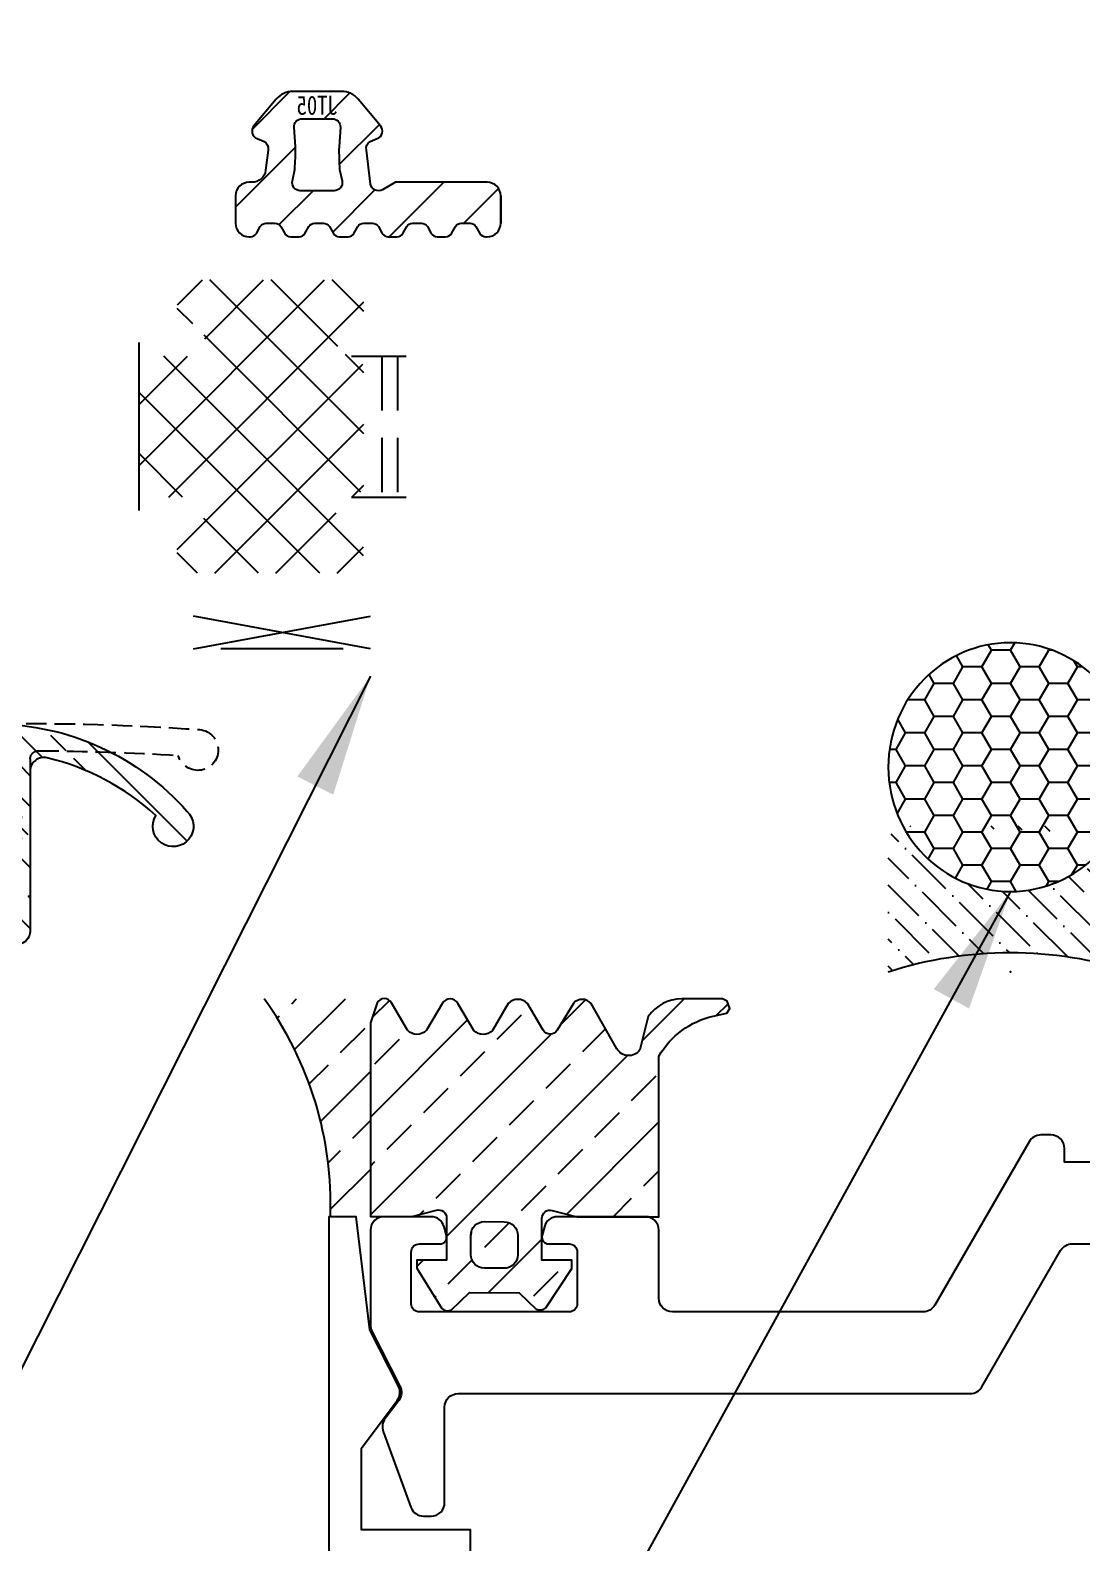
# Model space of a CAD drawing. Extents: x -160106 to 966792, y -663931 to 1550022.
# Drawn here: x -51452.1 to -51413.5, y -86063.9 to -86008.3 of the extents above; entities that cross this region are included whole.
import ezdxf
from ezdxf.enums import TextEntityAlignment as Align

# ---------------------------------------------------------------- set-up
doc = ezdxf.new("R2010")
doc.units = 0
for name, pattern in [('AUSGEZOGEN', [0]), ('DASHED', [0.75, 0.5, -0.25]), ('ZN-DASH', [0.35, 0.25, -0.1])]:
    doc.linetypes.add(name, pattern=pattern)
for name, color, linetype in [('!ZN1-填充-8', 8, 'Continuous'), ('!ZN1-标注-173', 173, 'Continuous'), ('!ZN3-玻璃幕墙-4', 4, 'Continuous'), ('!ZN4-辅助材料-1', 1, 'Continuous'), ('!ZN5-铝材断面-6', 6, 'Continuous'), ('!ZN6-虚线-8', 8, 'ZN-DASH'), ('pj', 4, 'Continuous'), ('TC', 130, 'Continuous'), ('ZD-BOX', 11, 'Continuous')]:
    doc.layers.add(name, color=color, linetype=linetype)
doc.styles.add('ZNDimTStyle', font='ROMANS.shx', dxfattribs={"width": 0.7, "bigfont": 'CHINESE.shx'})
doc.styles.add('黑体', font='simhei.ttf', dxfattribs={"height": 12})
doc.dimstyles.new('ZN机械-3', dxfattribs={"dimscale": 3, "dimtxt": 2.5, "dimasz": 1.5, "dimexe": 1, "dimexo": 2, "dimgap": 0.9, "dimtad": 1, "dimdec": 0, "dimzin": 0, "dimdsep": 46, "dimtxsty": 'ZNDimTStyle', "dimcen": 2.5, "dimdle": 1, "dimclrd": 173, "dimclre": 173, "dimclrt": 7, "dimazin": 2, "dimtfac": 1, "dimtdec": 4, "dimtix": 1, "dimtmove": 2, "dimatfit": 3, "dimfxl": 0, "dimfrac": 2, "dimtolj": 1, "dimtzin": 0, "dimarcsym": 0})

# ---------------------------------------------------------------- blocks, each defined once
blk = doc.blocks.new('20250413090259')
at = {"layer": 'TC', "ltscale": 100}
h = blk.add_hatch(dxfattribs=at)
h.set_pattern_fill('ANSI33', color=256, scale=0.8, style=0)
h.set_pattern_definition([(45, (-231726.0832398118, -195873.9886546575), (-1.79605122421383, 1.79605122421383), []), (45, (-231724.2871878117, -195873.9886546575), (-1.79605122421383, 1.79605122421383), [1.27, -0.635])])
edge = h.paths.add_edge_path()
edge.add_arc((-10.469321423152, 1.891113500663778), 12.96215166958349, 358.1057408784276, 395.7503111198029)
edge.add_line((0.05038249940844253, 9.464303402346559), (3.952940670307726, 9.464303402288351))
edge.add_line((3.952940670307726, 9.464303402288351), (3.952940670307726, 1.470308663701871))
edge.add_line((3.952940670307726, 1.470308663701871), (2.485746858059429, 1.462649109569611))
h = blk.add_hatch(dxfattribs=at)
h.set_pattern_fill('ANSI33', color=256, scale=0.8, style=0)
h.set_pattern_definition([(45, (3.952940670307726, -1.991267436736962), (-1.796051224213831, 1.796051224213831), []), (45, (5.748992670327425, -1.991267436736962), (-1.796051224213831, 1.796051224213831), [1.27, -0.635])])
edge = h.paths.add_edge_path()
edge.add_line((6.596213433367666, 9.304938634188147), (6.013395601359662, 8.30929139003274))
edge.add_arc((5.662211349990685, 8.650472023902694), 0.4896270042976512, 223.9497426698531, 315.82777910234745, ccw=False)
edge.add_line((5.309704952698667, 8.310657599271508), (4.724745136452839, 9.322150496096583))
edge.add_arc((4.465045881748665, 9.17196295640315), 0.2999999999551167, 30.04136705111909, 149.8399273077074)
edge.add_line((4.205658343387768, 9.322688219399424), (3.952940670307726, 8.581632570625516))
edge.add_line((3.952940670307726, 8.581632570625516), (3.952940670307726, 1.470308663701871))
edge.add_line((3.952940670307726, 1.470308663701871), (5.472940614214167, 1.470308663701871))
edge.add_line((5.472940614214167, 1.470308663701871), (6.378725696180481, 1.701572936406592))
edge.add_arc((6.452940668794326, 1.410897622234188), 0.3000000007154991, 5.558376869885251e-09, 104.32271975292281, ccw=False)
edge.add_line((6.752940669481177, 1.410897622263292), (6.752940669481177, -0.1296913564146962))
edge.add_line((6.752940669481177, -0.1296913564146962), (5.652940675383434, -0.1296913564146962))
edge.add_line((5.652940675383434, -0.1296913564146962), (5.652940675383434, -0.4296913757862058))
edge.add_line((5.652940675383434, -0.4296913757862058), (6.576276924810372, -1.905479828623356))
edge.add_arc((6.789131722587626, -1.69407302926993), 0.2999999995827594, 224.8044511290792, 299.5114957239192)
edge.add_line((6.936911175434943, -1.955150092748227), (7.593466464139055, -1.328131056652637))
edge.add_line((7.593466464139055, -1.328131056652637), (9.420687195437495, -1.336031232582172))
edge.add_line((9.420687195437495, -1.336031232582172), (10.04696902557043, -1.934138712938875))
edge.add_arc((10.18669294781284, -1.668663242046023), 0.3000000001543079, 242.2414610562995, 314.9999998152713)
edge.add_line((10.3988249815884, -1.880795277189463), (11.35294057568535, -0.4373508702556137))
edge.add_line((11.35294057568535, -0.4373508702556137), (11.35294057568535, -0.137350849021459))
edge.add_line((11.35294057568535, -0.137350849021459), (10.25294066924835, -0.137350849021459))
edge.add_line((10.25294066924835, -0.137350849021459), (10.25294066924835, 1.403237986232853))
edge.add_arc((10.55294066987699, 1.403237986261956), 0.3000000006286427, 75.67728024432711, 180.0000000055584, ccw=False)
edge.add_line((10.62715564249083, 1.693913300376153), (11.53294040402398, 1.462649109627819))
edge.add_line((11.53294040402398, 1.462649109627819), (14.55294066900387, 1.462649109627819))
edge.add_line((14.55294066900387, 1.462649109627819), (14.55294066900387, 7.363972976541845))
edge.add_arc((17.24221310613211, 5.798420465580421), 3.111774558941454, 102.90716893482818, 149.7942937856623, ccw=False)
edge.add_line((16.54712955706054, 8.831570604554145), (17.05294067272916, 8.94397289652261))
edge.add_line((17.05294067272916, 8.94397289652261), (17.15294009499485, 9.113972976541845))
edge.add_line((17.15294009499485, 9.113972976541845), (17.06294089421863, 9.383972957468359))
edge.add_line((17.06294089421863, 9.383972957468359), (16.89294082159176, 9.463972877449123))
edge.add_line((16.89294082159176, 9.463972877449123), (15.39344177261228, 9.463972877449123))
edge.add_arc((15.39344177319435, 7.963972878089407), 1.499999999359716, 90.00000002223369, 145.1246728502597)
edge.add_line((14.16284450568492, 8.821661844587652), (13.85582862608135, 7.592029610386817))
edge.add_arc((13.44562953698914, 7.877925933076767), 0.5000000000197089, 209.7946177664811, 325.12467279592516, ccw=False)
edge.add_line((13.01172346994281, 7.629479711613385), (12.05819511419395, 9.294796798116295))
edge.add_arc((11.73179101583082, 9.017328333487967), 0.4284021291864079, 40.36708223989339, 138.6994006558492)
edge.add_line((11.40995081915753, 9.300077819934813), (10.81872297666268, 8.314698338246671))
edge.add_arc((10.56147511693416, 8.469047095044516), 0.3000000000999097, 210.4655418117955, 329.03623675982504, ccw=False)
edge.add_line((10.30289484403329, 8.316941071039764), (9.72589148057159, 9.297846903762547))
edge.add_arc((9.369578006851953, 8.942570264218375), 0.5031707286398472, 44.91651629335316, 135.2953282739379)
edge.add_line((9.011953377048485, 9.296527050173609), (8.434061500243843, 8.302553325600456))
edge.add_arc((8.092831258138176, 8.618117968231672), 0.4647785728779446, 222.9842021311486, 317.23781083009044, ccw=False)
edge.add_line((7.752826342592016, 8.301233479491202), (7.166583128506318, 9.297847119829385))
edge.add_arc((6.879258186498191, 9.129265317460522), 0.3331297740969839, 30.4013737017683, 148.1739611832798)
at = {"layer": 'pj', "elevation": -0.0003337257249998082}
for points in [[(6.596213433367666, 9.304938634188147), (6.013395601359662, 8.30929139003274, -0.4238469063842382), (5.309704952698667, 8.310657599271508), (4.724745136452839, 9.322150496096583, 0.5761789343713812), (4.205658343387768, 9.322688219399424), (3.952940670307726, 8.581632570625516), (3.952940670307726, 1.470308663701871), (5.472940614214167, 1.470308663701871), (6.378725696180481, 1.701572936406592, -0.4894768886533675), (6.752940669481177, 1.410897622263292), (6.752940669481177, -0.1296913564146962), (5.652940675383434, -0.1296913564146962), (5.652940675383434, -0.4296913757862058), (6.576276924810372, -1.905479828623356, 0.3380293245207557), (6.936911175434943, -1.955150092748227), (7.593466464139055, -1.328131056652637), (9.420687195437495, -1.336031232582172), (10.04696902557043, -1.934138712938875, 0.3285828182268425), (10.3988249815884, -1.880795277189463), (11.35294057568535, -0.4373508702556137), (11.35294057568535, -0.137350849021459), (10.25294066924835, -0.137350849021459), (10.25294066924835, 1.403237986232853, -0.4894768886908688), (10.62715564249083, 1.693913300376153), (11.53294040402398, 1.462649109627819), (14.55294066900387, 1.462649109627819), (14.55294066900387, 7.363972976541845, -0.2074865329259425), (16.54712955706054, 8.831570604554145), (17.05294067272916, 8.94397289652261), (17.15294009499485, 9.113972976541845), (17.06294089421863, 9.383972957468359), (16.89294082159176, 9.463972877449123), (15.39344177261228, 9.463972877449123, 0.2452750804160543), (14.16284450568492, 8.821661844587652), (13.85582862608135, 7.592029610386817, -0.5504938622009855), (13.01172346994281, 7.629479711613385), (12.05819511419395, 9.294796798116295, 0.4574785752721331), (11.40995081915753, 9.300077819934813), (10.81872297666268, 8.314698338246671, -0.569064635763156), (10.30289484403329, 8.316941071039764), (9.72589148057159, 9.297846903762547, 0.416151359144984), (9.011953377048485, 9.296527050173609), (8.434061500243843, 8.302553325600456, -0.4361287970014325), (7.752826342592016, 8.301233479491202), (7.166583128506318, 9.297847119829385, 0.5644636125617982), (6.596213433484081, 9.304938634100836)], [(7.648992642236408, 0.8894821383582894), (7.638992653577588, 0.7794821203278843, -0.4142135623736278), (8.138992653577588, 1.279482120327884), (8.866888685734011, 1.271822566253832, -0.4142135623730951), (9.366888685734011, 0.7718225662538316), (9.366888685734011, 0.0659118995827157, -0.4142135623730951), (8.866888685734011, -0.4340881004172843), (8.138992653577588, -0.4264285463432316, -0.4142135623709641), (7.638992653577588, 0.07357145365676843), (7.638992653577588, 0.7794821203278843)]]:
    blk.add_lwpolyline(points, format="xyb", dxfattribs=at)
at = {"layer": 'pj'}
blk.add_arc((-10.42778403428383, 1.911678547417978, -0.0003337255708651), 12.91642814818604, 358.0077559871304, 35.78392801345912, dxfattribs=at)
blk = doc.blocks.new('20250822083029')
at = {"layer": '!ZN5-铝材断面-6', "elevation": -1.541347081809379e-10}
for points in [[(-40.00000589048432, -2.000017083046259), (-40.00081318202137, -1.724596950225532e-05), (-38.00081318207958, -7.921480573713779e-07), (-38.00000589048432, -2.000016228877939)], [(6.100007548302528, -4.000002978253178), (27.9000112987851, -4.00000799895497), (27.90000984813378, -7.000012237316696), (26.5000098245946, -7.000011553784134), (26.50000909234222, -8.500010762887541), (29.40000912065443, -8.500005839538062), (30.30000650511647, -7.600009326182771), (30.30000679568911, -7.000009326089639), (29.10000700056844, -7.000008745264495), (29.10000845261675, -4.00001180570689), (33.55000825652678, -4.00001395973959), (33.80000833621307, -3.800009500235319), (34.05000825117168, -4.000014201883459), (38.50000805508171, -4.00001635577064), (38.5000066030334, -7.000013295357348), (37.30000657519849, -7.0000127145031), (37.30000648829446, -7.600012714596232), (38.20000605274981, -8.500013150158338), (40.00000588998955, -8.500014021497918), (40.00000589039701, -2.000017083046259), (40.00081318193406, -1.724596950225532e-05), (38.00081318199227, -7.921480573713779e-07), (38.00000589039701, -2.000016228877939), (-38.00000622977677, -1.999175595876295)], [(-40.00009459639841, -1.999982916895533), (-40.00009845114255, -8.4999798462959), (-38.19999464163266, -8.499980732536642), (-37.29999419853266, -7.599981175793801), (-37.29999369940197, -6.999981175817084), (-38.49999372729508, -6.999980584805598), (-38.49999225010106, -3.999983645393513), (-34.04999244619103, -3.999985836446285), (-33.7999923358293, -3.799981378891971), (-33.54999245154613, -3.999986082635587), (-29.09999264757789, -3.999988273717463), (-29.09999412483012, -6.999985213275068), (-30.29999391989259, -6.999984622409102), (-30.29999421529646, -7.599984622385819), (-29.39999137031555, -8.499988353840308), (-26.49999768116686, -8.499989769654348), (-26.49999694885628, -6.999990560580045), (-27.89999697239546, -6.999989877047483), (-27.89999549380445, -3.999988820462022), (-6.09999245153449, -3.999997022008756)], [(-2.599992260322324, -3.999998730665538), (2.600007739572902, -4.000001269363565)], [(-5.59999269565742, -4.499997287406586), (-5.600011120826821, -43.39998293857207), (-3.498076165778912, -43.39998396471492), (-2.521124728707946, -41.44608347539906)], [(-3.100006043372559, -32.99998415916343), (-3.099992504503462, -4.499998486513505)], [(2.521104394938448, -41.44608593708836), (3.498053924078704, -43.39998738036957), (5.599988879184821, -43.39998840657063), (5.600007304179599, -4.50000271294266)], [(3.100007495449972, -4.500001513457391), (3.099993956580875, -32.99998718610732)], [(2.599993712516152, -33.49998694201349), (-2.600006287437282, -33.49998440325726)], [(-2.878895299436408, -40.81998426708742), (-2.274173349302146, -39.6105418431689)], [(-2.095287857155199, -39.49998464959208), (2.095269423632999, -39.49998669541674)], [(2.27415480792115, -39.61054406373296), (2.878875576963765, -40.81998707808089)], [(-2.610567316805827, -41.17775527443155), (-2.789452711280319, -41.08831246793852)], [(2.789432726873201, -41.08831519182422), (2.610547245087218, -41.17775782346143)]]:
    blk.add_lwpolyline(points, dxfattribs=at)
at = {"layer": '!ZN5-铝材断面-6'}
for centre, major_axis, ratio, start_param, end_param in [((-6.09999269565742, -4.499997022008756), (0.3535535632172936, 0.3535532179965741), 0.9999999999224892, 5.497787143757934, 7.06858347061579), ((-2.599992504503462, -4.499998730636435), (-0.3535532179856601, 0.3535535632063797), 0.999999999984228, -0.7853981634053344, 0.7853981634198863), ((2.600007495449972, -4.500001269363565), (0.3535535632063797, 0.3535532179856601), 0.9999999999842278, 5.497787143745148, 7.068583470584921), ((6.100007304179599, -4.500002978253178), (-0.3535532179856602, 0.3535535632063798), 0.9999999999842283, -0.7853981634053343, 0.7853981209282939), ((-2.600006043372559, -32.99998440328636), (0.3535535632063798, 0.3535532179856602), 0.9999999999842276, 2.356194490184459, 3.926990816995128), ((2.599993956580875, -32.99998694201349), (-0.3535532179856601, 0.3535535632063797), 0.999999999984228, 2.356194490184459, 3.926990816995128), ((-2.095287954827654, -39.69998464966193), (-0.1414212872274709, 0.1414214253157588), 0.9999999999056917, -0.7853981634446026, 0.3217505544900128), ((2.095269325960544, -39.69998669548659), (-0.1414212872533421, 0.14142142534163), 0.9999999997745845, 4.390638426023133, 5.49778714366943), ((-2.700009904961917, -40.90942707355134), (-0.1414212871847739, 0.1414214252730618), 0.9999999998430094, 0.3217505542810439, 1.892546881437293), ((2.699990095177782, -40.90942970992182), (0.1414214252333484, 0.1414212871450605), 0.9999999999165573, 4.390638425524994, 5.961434753115841), ((-2.700010123007814, -41.35664066893514), (0.1414214251724477, 0.1414212870841599), 0.9999999997467148, 5.497787143655495, 6.604935862400612), ((-2.70001012335706, -41.35664066881873), (-0.1414212873196143, 0.1414214254079023), 0.9999999999427607, 3.463343207971068, 3.926990816688443), ((2.699989876608015, -41.35664330516011), (-0.1414212870662192, 0.141421425154507), 0.999999999791834, -0.3217505553213773, 0.7853981636470504), ((2.699989876957261, -41.35664330518921), (0.1414214254079023, 0.1414212873196143), 0.9999999999427592, 2.356194490491142, 2.819842099208517)]:
    blk.add_ellipse(centre, major_axis=major_axis, ratio=ratio, start_param=start_param, end_param=end_param, dxfattribs=at)
blk = doc.blocks.new('20250822101237', base_point=(-89575.73517583591, -87351.62123844531))
at = {"layer": '!ZN5-铝材断面-6', "elevation": -1.541347081809379e-10}
blk.add_lwpolyline([(-89584.60120107293, -87350.62123844508), (-89584.23517518288, -87350.62123844508, -0.4142135623731325), (-89583.73517518288, -87351.12123844508), (-89583.73517518288, -87351.62123844508), (-89567.7351761553, -87351.62123844554), (-89567.7351761553, -87351.12123844508, -0.414213562373095), (-89567.2351761553, -87350.62123844508), (-89566.86915026531, -87350.62123844508, -0.2679491924308212), (-89566.43613756339, -87350.87123844508), (-89562.97104053108, -87356.87296255818, 0.2679491902744055), (-89562.53802783323, -87357.12296255818), (-89553.33492251336, -87357.12296261234, 0.4142135623731325), (-89552.83492251336, -87356.62296261234), (-89552.83492251336, -87354.1229626128, -0.414213562373195), (-89552.33492251336, -87353.6229626128), (-89549.11072885683, -87353.62296261263, -0.3394542589363879), (-89548.6277659436, -87353.99355309017), (-89548.54344105705, -87354.30825785146, -0.4931454264483587), (-89548.78492251354, -87354.6229626128), (-89549.53492251337, -87354.6229626128, 0.4142135622462813), (-89549.83492251336, -87354.92296261268), (-89549.83492251423, -87356.82296260615, 0.414213562480747), (-89549.53492251424, -87357.12296260629), (-89544.0349225136, -87357.12296260675, 0.4142135623975642), (-89543.73492251361, -87356.82296260676), (-89543.73492251361, -87354.92296261329, 0.4142135623677863), (-89544.0349225136, -87354.62296261327), (-89544.78492251343, -87354.62296261327, -0.493145426009085), (-89545.02640397033, -87354.3082578519), (-89544.94207908348, -87353.99355309005, -0.339454258748592), (-89544.45911617043, -87353.6229626128), (-89542.73492251454, -87353.6229626128, -0.4142135623731325), (-89542.23492251454, -87354.1229626128), (-89542.23492251454, -87357.59952665068, -0.1186472116157498), (-89542.28967868416, -87357.82703034632), (-89543.32083651116, -87359.8450927751, 0.2864399265169976), (-89543.2755926808, -87360.37259647073), (-89542.7755926808, -87361.03926313741, -0.2533634398845224), (-89542.70574637044, -87361.51027320907), (-89543.71893012106, -87364.2939726857, -0.3152987888787981), (-89544.18877643145, -87364.62296261406), (-89544.46281807429, -87364.62296261406, -0.4142135623731367), (-89544.96281807429, -87364.12296261406), (-89544.96281807429, -87360.62296256018, 0.4142135623650285), (-89545.46281807423, -87360.12296256018), (-89564.2700786359, -87360.12296255975, -0.26794919242307), (-89564.70309133777, -87359.87296255975), (-89567.59083810177, -87354.8712384451, 0.2679491924391188), (-89568.02385080369, -87354.6212384451), (-89583.44650053479, -87354.62123844554, 0.2679491924231587), (-89583.87951323671, -87354.87123844554), (-89586.76726000042, -87359.87296255975, -0.2679491924229778), (-89587.20027270234, -87360.12296255975), (-89606.00753326395, -87360.12296256018, 0.4142135623650785), (-89606.50753326395, -87360.62296256018), (-89606.50753326395, -87364.12296261406, -0.414213562373095), (-89607.00753326395, -87364.62296261406), (-89607.28157490674, -87364.62296261406, -0.3152987888790535), (-89607.75142121712, -87364.2939726857), (-89608.7646049678, -87361.51027320907, -0.2533634398845187), (-89608.69475865738, -87361.03926313741), (-89608.19475865738, -87360.37259647073, 0.2864399265170471), (-89608.14951482702, -87359.8450927751), (-89609.18067265402, -87357.82703034632, -0.1186472116154129), (-89609.2354288237, -87357.59952665071), (-89609.2354288237, -87354.1229626128, -0.414213562373095), (-89608.7354288237, -87353.6229626128), (-89607.01123516781, -87353.6229626128, -0.339454258748871), (-89606.5282722547, -87353.99355309005), (-89606.44394736791, -87354.3082578519, -0.4931454260092862), (-89606.68542882481, -87354.62296261327), (-89607.43542882464, -87354.62296261327, 0.4142135623677254), (-89607.73542882463, -87354.92296261329), (-89607.73542882463, -87356.82296260676, 0.4142135623975904), (-89607.43542882458, -87357.12296260675), (-89601.93542882412, -87357.12296260629, 0.4142135624807313), (-89601.63542882413, -87356.82296260615), (-89601.635428825, -87354.92296261268, 0.4142135622463062), (-89601.93542882499, -87354.6229626128), (-89602.68542882481, -87354.6229626128, -0.4931454264482181), (-89602.92691028131, -87354.30825785146), (-89602.84258539476, -87353.99355309017, -0.3394542589360266), (-89602.35962248153, -87353.62296261263), (-89599.135428825, -87353.6229626128, -0.4142135623731616), (-89598.635428825, -87354.1229626128), (-89598.635428825, -87356.62296261234, 0.4142135623730951), (-89598.135428825, -87357.12296261234), (-89588.93232350495, -87357.12296255818, 0.2679491902746978), (-89588.4993108071, -87356.87296255818), (-89585.0342137748, -87350.87123844508, -0.2679491924311956)], format="xyb", close=True, dxfattribs=at)
blk = doc.blocks.new('20250822101408', base_point=(-89575.73574556263, -87283.22125042943))
at = {"layer": '!ZN5-铝材断面-6', "elevation": -1.541347081809379e-10}
blk.add_lwpolyline([(-89609.50753326395, -87366.12296261286), (-89609.50753415895, -87374.42296261291), (-89541.90753326433, -87374.42296261291), (-89541.90753415933, -87366.12296261286), (-89545.90753415933, -87366.12296261286), (-89545.90753415933, -87365.12296261286), (-89541.90753415933, -87365.12296261286), (-89541.90753415933, -87362.12296261286), (-89543.2203087659, -87360.37259647073, -0.2864399264764607), (-89543.26555259626, -87359.84509277513), (-89542.20753415937, -87357.77446187727), (-89541.70753460641, -87353.62296261286), (-89540.70753460641, -87353.62296261286), (-89540.70753371164, -87375.62296261286), (-89610.70753371164, -87375.62296261286), (-89610.70753281687, -87353.62296261286), (-89609.70753281687, -87353.62296261286), (-89609.2075332639, -87357.77446187727), (-89608.14951482702, -87359.84509277513, -0.2864399264813109), (-89608.19475865738, -87360.37259647073), (-89609.50753326395, -87362.12296261286), (-89609.50753326395, -87365.12296261286), (-89605.50753326395, -87365.12296261286), (-89605.50753326395, -87366.12296261286)], format="xyb", close=True, dxfattribs=at)
blk = doc.blocks.new('16胶缝')
at = {"layer": '!ZN1-填充-8', "ltscale": 0.1}
h = blk.add_hatch(dxfattribs=at)
h.set_pattern_fill('HONEY', color=256, scale=10, style=0)
h.set_pattern_definition([(4.818975183877585e-15, (-19679.56000236233, -11324.37131966545), (1.875, 1.08253175), [1.25, -2.5]), (120, (-19679.56000236233, -11324.37131966545), (-1.874999995903225, 1.082531757095823), [1.249999999999998, -2.499999999999997]), (60.00000000000003, (-19679.56000236233, -11324.37131966545), (4.096775418904741e-09, 2.165063507095822), [-2.499999999999998, 1.249999999999999])])
edge = h.paths.add_edge_path()
edge.add_ellipse((8.000000000182808, 13.40127735032729), major_axis=(-1.852811262691897e-12, -8.148750109612592), ratio=0.9817456533069091, start_angle=0, end_angle=360)
h = blk.add_hatch(dxfattribs=at)
h.set_pattern_fill('ANSI36', color=256, scale=10, style=0)
h.set_pattern_definition([(45.00000000000003, (-19679.575386873, -11324.37131966545), (0.6629126073623883, 2.430679560328756), [3.125, -0.625, 0, -0.625])])
edge = h.paths.add_edge_path()
edge.add_ellipse((8.015384510843433, 13.40127735032729), major_axis=(0.8733517820453444, 8.103544729698486), ratio=0.9813319895029027, start_angle=124.6262873536864, end_angle=247.3977371599691, ccw=False)
edge.add_arc((0.0005942590132690384, 10.19757702908555), 1.197577176534192, 269.97156881858757, 324.48671338471985, ccw=False)
edge.add_line((1.455191522836685e-11, 8.999999999992724), (1.091393642127514e-11, -1.818989403545856e-12))
edge.add_arc((8.000000000015461, -24.92179927315374), 26.17434008740905, 432.2031562990745, 467.7968437009381, ccw=False)
edge.add_line((16.00000000001455, 0), (16.00000000001091, 9.000000000003638))
edge.add_arc((16.00645417175474, 10.22705133927502), 1.227068313314542, 216.5905572920867, 269.6986325029304, ccw=False)
at = {"layer": '!ZN4-辅助材料-1', "color": 1, "ltscale": 0.1}
blk.add_arc((8.000000000014552, -24.92179927313555), 26.17434008739207, 72.20315629866607, 107.7968437013339, dxfattribs=at)
blk.add_ellipse((8.000000000182808, 13.40127735032729), major_axis=(-1.852811262691897e-12, -8.148750109612592), ratio=0.9817456533069091, dxfattribs=at)
blk.add_point((8.000000000014552, 7.275957614183426e-12), dxfattribs=at)
blk = doc.blocks.new('胶缝断面')
at = {"color": 7, "ltscale": 0.1, "extrusion": (0, 0, -1), "zscale": -1, "rotation": 180}
blk.add_blockref('16胶缝', (8, 5.456968210637569e-12), dxfattribs=at)
blk = doc.blocks.new('胶缝')
at = {"layer": '!ZN4-辅助材料-1', "rotation": 180}
blk.add_blockref('胶缝断面', (0, 0), dxfattribs=at)
blk = doc.blocks.new('20200106090101')
at = {"layer": '!ZN1-填充-8', "ltscale": 10}
h = blk.add_hatch(dxfattribs=at)
h.set_pattern_fill('ANSI31', color=256)
h.set_pattern_definition([(45, (31881.94450558136, 42208.45220398229), (-1.122532015133644, 1.122532015133644), [])])
edge = h.paths.add_edge_path(flags=16)
edge.add_arc((1.071860776744014, -9.26144386075379), 8.96145483189744, 85.81116702005079, 91.10118352271729, ccw=False)
edge.add_line((1.726439651443798, -0.3239274719053356), (2.148533812818641, -0.4134389655446284))
edge.add_arc((2.210769352171755, -0.1199653932177951), 0.30000000002141, 258.0269372553827, 359.999999996124)
edge.add_line((2.510769352193165, -0.1199653932380897), (2.510769352149509, 1.119965401438094))
edge.add_arc((2.210769352128262, 1.11996540145295), 0.3000000000212473, 359.9999999971627, 461.9730627332917)
edge.add_line((2.148533812833193, 1.413438973791926), (1.726439651443798, 1.323927479988924))
edge.add_arc((1.071860777934087, 10.26144386997079), 8.961454832940895, 268.8988164697541, 274.1888329718313, ccw=False)
edge.add_line((0.8996386868238915, 1.30164408012206), (0.1788253109698417, 1.352087366354681))
edge.add_arc((0.1624155471368304, 1.052536503139452), 0.300000000003407, 86.86440101694514, 180.0000000000899)
edge.add_line((-0.1375844528665766, 1.052536503138981), (-0.1375844526774017, -0.05253649493897683))
edge.add_arc((0.162415547229696, -0.05253649502717581), 0.2999999999070977, 179.9999999831552, 273.1355989662999)
edge.add_line((0.1788253109698417, -0.3520873581510386), (0.8996386868311674, -0.3016440719256934))
edge = h.paths.add_edge_path()
edge.add_arc((2.700000199598435, -5.741847219411284), 0.5, 180, 270, ccw=False)
edge.add_line((2.200000199598435, -5.741847219411284), (2.200000199598435, -2.376548555170302))
edge.add_line((2.200000199598435, -2.376548555170302), (2.471502184511337, -1.899485317480867))
edge.add_arc((2.210769352138619, -1.751099367683937), 0.2999999999570616, 330.3553151972602, 438.0269372575502)
edge.add_line((2.273004891467281, -1.457625795417698), (1.022043359960662, -1.306523664810811))
edge.add_arc((0.9598078206387067, -1.599997237054518), 0.2999999999336282, 78.02693725791046, 150.0000000134376)
edge.add_line((0.7000001995256753, -1.449997237148636), (0.5947828567877878, -1.707784607031499))
edge.add_arc((0.3170278126511488, -1.594417347519994), 0.3000000001208252, 229.9999999771598, 337.79690097769605, ccw=False)
edge.add_line((0.12419152957591, -1.824230680471373), (-0.8518145403068047, -1.005264346909826))
edge.add_arc((-0.3375844526766747, -0.3924287922662658), 0.8000000000371068, 180.0000000003353, 230.0000000133651, ccw=False)
edge.add_line((-1.137584452713782, -0.3924287922709482), (-1.137584452721057, 1.392428800470952))
edge.add_arc((-0.337584452643628, 1.392428800416148), 0.8000000000774294, 129.9999999913828, 179.9999999960749, ccw=False)
edge.add_line((-0.8518145403504604, 2.005264355047984), (0.1241915296122897, 2.82423068863136))
edge.add_arc((0.3170278124791282, 2.594417355823829), 0.2999999998766735, 22.203099008660786, 130.0000000100098, ccw=False)
edge.add_line((0.5947828564167139, 2.707784615176934), (0.7000001995183993, 2.449997245341365))
edge.add_arc((0.959807820668719, 2.599997245237362), 0.2999999999609785, 209.9999999813668, 281.9730627322814)
edge.add_line((1.02204335994611, 2.306523672956246), (1.759958783026377, 2.395655584608903))
edge.add_arc((1.700000199598435, 2.892047534859222), 0.5000000000000001, 276.8873220692272, 360.0000000001427)
edge.add_line((2.200000199598435, 2.892047534860467), (2.200000199598435, 2.999946869989799))
edge.add_arc((2.700000199598435, 2.999946869989799), 0.5, 90, 180, ccw=False)
edge.add_line((2.700000199598435, 3.499946869989799), (3.700000199620263, 3.499946869989799))
edge.add_arc((3.700000199620263, 2.999946869989799), 0.5, 0, 90, ccw=False)
edge.add_line((4.200000199620263, 2.999946869989799), (4.200000199620263, 2.952140115990915))
edge.add_arc((3.950000199631835, 2.95214011599933), 0.2499999999884279, 299.9999999984688, 359.9999999980713, ccw=False)
edge.add_line((4.075000199620263, 2.735633765059902), (3.825000199620263, 2.591296197762858))
edge.add_arc((3.950000199631363, 2.37478984681034), 0.2500000000111002, 120.0000000014687, 180.0000000017414)
edge.add_line((3.700000199620263, 2.374789846802742), (3.700000199620263, 2.052140115989459))
edge.add_arc((3.950000199608691, 2.052140115997875), 0.2499999999884279, 180.0000000019287, 240.0000000015312)
edge.add_line((3.825000199620263, 1.835633765058446), (4.075000199620263, 1.691296197761403))
edge.add_arc((3.950000199609163, 1.474789846808885), 0.2500000000111, -1.7415118236385752e-09, 59.99999999853128, ccw=False)
edge.add_line((4.200000199620263, 1.474789846801286), (4.200000199620263, 1.279049825294351))
edge.add_line((4.200000199620263, 1.279049825294351), (4.200000199620263, 1.167724959886982))
edge.add_arc((3.950000199634563, 1.167724959893822), 0.2499999999856999, 299.9999999981078, 359.9999999984323, ccw=False)
edge.add_line((4.075000199620263, 0.9512186089559691), (3.825000199620263, 0.8068810416589258))
edge.add_arc((3.950000199631363, 0.5903746907064076), 0.2500000000111, 120.0000000014687, 180.0000000017415)
edge.add_line((3.700000199620263, 0.590374690698809), (3.700000199620263, 0.2677249598855269))
edge.add_arc((3.950000199631363, 0.2677249598779284), 0.2500000000111, 179.9999999982585, 239.9999999985313)
edge.add_line((3.825000199620263, 0.05121860892541008), (4.075000199620263, -0.09311895834252937))
edge.add_arc((3.950000199609163, -0.3096253092950477), 0.2500000000111001, -1.7415118236385752e-09, 59.99999999853128, ccw=False)
edge.add_line((4.200000199620263, -0.3096253093026462), (4.200000199620263, -0.6322750401159283))
edge.add_arc((3.950000199631835, -0.6322750401075127), 0.2499999999884279, 299.99999999846875, 359.99999999807125, ccw=False)
edge.add_line((4.075000199620263, -0.8487813910469413), (3.825000199620263, -0.9931189583439846))
edge.add_arc((3.950000199631363, -1.209625309296503), 0.2500000000111, 120.0000000014687, 180.0000000017415)
edge.add_line((3.700000199620263, -1.209625309304101), (3.700000199620263, -1.370950174710742))
edge.add_line((3.700000199620263, -1.370950174710742), (3.700000199620263, -1.532275040117383))
edge.add_arc((3.950000199631363, -1.532275040124982), 0.2500000000111, 179.9999999982585, 239.9999999985313)
edge.add_line((3.825000199620263, -1.7487813910775), (4.075000199620263, -1.893118958374544))
edge.add_arc((3.950000199631835, -2.109625309313972), 0.2499999999884279, 1.928697201947216e-09, 60.00000000153119, ccw=False)
edge.add_line((4.200000199620263, -2.109625309305557), (4.200000199620263, -2.432275040118839))
edge.add_arc((3.950000199609163, -2.432275040126437), 0.2500000000111, -59.99999999853128, 1.7413981368008535e-09, ccw=False)
edge.add_line((4.075000199620263, -2.648781391078955), (3.825000199620263, -2.793118958346895))
edge.add_arc((3.950000199631363, -3.009625309299413), 0.2500000000111002, 120.0000000014687, 180.0000000017414)
edge.add_line((3.700000199620263, -3.009625309307012), (3.700000199620263, -3.332275040120294))
edge.add_arc((3.950000199631363, -3.332275040127892), 0.2500000000111, 179.9999999982586, 239.9999999985313)
edge.add_line((3.825000199620263, -3.548781391080411), (4.075000199620263, -3.693118958377454))
edge.add_arc((3.950000199634563, -3.909625309315307), 0.2499999999856997, 1.5676846487622242e-09, 60.000000001892204, ccw=False)
edge.add_line((4.200000199620263, -3.909625309308467), (4.200000199620263, -4.020950174715836))
edge.add_line((4.200000199620263, -4.020950174715836), (4.200000199620263, -4.216690196222771))
edge.add_arc((3.950000199609163, -4.21669019623037), 0.2500000000111, -59.99999999853128, 1.7413981368008535e-09, ccw=False)
edge.add_line((4.075000199620263, -4.433196547182888), (3.825000199620263, -4.577534114479931))
edge.add_arc((3.950000199608691, -4.79404046541936), 0.2499999999884279, 119.9999999984688, 179.9999999980713)
edge.add_line((3.700000199620263, -4.794040465410944), (3.700000199620263, -5.116690196224226))
edge.add_arc((3.950000199631363, -5.116690196231825), 0.2500000000111, 179.9999999982586, 239.9999999985313)
edge.add_line((3.825000199620263, -5.333196547184343), (4.075000199620263, -5.477534114481386))
edge.add_arc((3.950000199631835, -5.694040465420815), 0.2499999999884279, 1.928697201947216e-09, 60.00000000153119, ccw=False)
edge.add_line((4.200000199620263, -5.694040465412399), (4.200000199620263, -5.741847219411284))
edge.add_arc((3.700000199620263, -5.741847219411284), 0.5, -90, 0, ccw=False)
edge.add_line((3.700000199620263, -6.241847219411284), (2.700000199598435, -6.241847219411284))
edge.add_line((2.700000199598435, -6.241847219411284), (3.700000199620263, -6.241847219411284))
at = {"layer": '!ZN4-辅助材料-1', "linetype": 'AUSGEZOGEN'}
blk.add_lwpolyline([(2.700000199598435, -6.241847219411284, -0.414213562373095), (2.200000199598435, -5.741847219411284), (2.200000199598435, -2.376548555170302), (2.471502184511337, -1.899485317480867, 0.507721962833816), (2.273004891467281, -1.457625795417698), (1.022043359960662, -1.306523664810811, 0.3247897566974784), (0.7000001995256753, -1.449997237148636), (0.5947828567877878, -1.707784607031499, -0.5084096980674301), (0.12419152957591, -1.824230680471373), (-0.8518145403068047, -1.005264346909826, -0.2216946627025872), (-1.137584452713782, -0.3924287922709482), (-1.137584452721057, 1.392428800470952, -0.2216946626644194), (-0.8518145403504604, 2.005264355047984), (0.1241915296122897, 2.82423068863136, -0.5084096980718922), (0.5947828564167139, 2.707784615176934), (0.7000001995183993, 2.449997245341365, 0.32478975667523), (1.02204335994611, 2.306523672956246), (1.759958783026377, 2.395655584608903, 0.3794284349481074), (2.200000199598435, 2.892047534860467), (2.200000199598435, 2.999946869989799, -0.414213562373095), (2.700000199598435, 3.499946869989799), (3.700000199620263, 3.499946869989799, -0.4142135623730951), (4.200000199620263, 2.999946869989799), (4.200000199620263, 2.952140115990915, -0.2679491924292637), (4.075000199620263, 2.735633765059902), (3.825000199620263, 2.591296197762858, 0.2679491924323981), (3.700000199620263, 2.374789846802742), (3.700000199620263, 2.052140115989459, 0.2679491924292636), (3.825000199620263, 1.835633765058446), (4.075000199620263, 1.691296197761403, -0.267949192432398), (4.200000199620263, 1.474789846801286), (4.200000199620263, 1.279049825294351), (4.200000199620263, 1.167724959886982, -0.2679491924326403), (4.075000199620263, 0.9512186089559691), (3.825000199620263, 0.8068810416589258, 0.2679491924323981), (3.700000199620263, 0.590374690698809), (3.700000199620263, 0.2677249598855269, 0.267949192432398), (3.825000199620263, 0.05121860892541008), (4.075000199620263, -0.09311895834252937, -0.267949192432398), (4.200000199620263, -0.3096253093026462), (4.200000199620263, -0.6322750401159283, -0.2679491924292637), (4.075000199620263, -0.8487813910469413), (3.825000199620263, -0.9931189583439846, 0.2679491924323981), (3.700000199620263, -1.209625309304101), (3.700000199620263, -1.370950174710742), (3.700000199620263, -1.532275040117383, 0.2679491924323981), (3.825000199620263, -1.7487813910775), (4.075000199620263, -1.893118958374544, -0.2679491924292637), (4.200000199620263, -2.109625309305557), (4.200000199620263, -2.432275040118839, -0.267949192432398), (4.075000199620263, -2.648781391078955), (3.825000199620263, -2.793118958346895, 0.267949192432398), (3.700000199620263, -3.009625309307012), (3.700000199620263, -3.332275040120294, 0.2679491924323981), (3.825000199620263, -3.548781391080411), (4.075000199620263, -3.693118958377454, -0.2679491924326403), (4.200000199620263, -3.909625309308467), (4.200000199620263, -4.020950174715836), (4.200000199620263, -4.216690196222771, -0.267949192432398), (4.075000199620263, -4.433196547182888), (3.825000199620263, -4.577534114479931, 0.2679491924292636), (3.700000199620263, -4.794040465410944), (3.700000199620263, -5.116690196224226, 0.2679491924323981), (3.825000199620263, -5.333196547184343), (4.075000199620263, -5.477534114481386, -0.2679491924292637), (4.200000199620263, -5.694040465412399), (4.200000199620263, -5.741847219411284, -0.4142135623730951), (3.700000199620263, -6.241847219411284), (2.700000199598435, -6.241847219411284), (3.700000199620263, -6.241847219411284)], format="xyb", dxfattribs=at)
at = {"layer": '!ZN4-辅助材料-1'}
blk.add_lwpolyline([(0.8996386868311674, -0.3016440719256934, -0.02308615146474435), (1.726439651443798, -0.3239274719053356), (2.148533812818641, -0.4134389655446284, 0.4768312647215704), (2.510769352193165, -0.1199653932380897), (2.510769352149509, 1.119965401438094, 0.476831264696869), (2.148533812833193, 1.413438973791926), (1.726439651443798, 1.323927479988924, -0.0230861514621717), (0.8996386868238915, 1.30164408012206), (0.1788253109698417, 1.352087366354681, 0.430334958571325), (-0.1375844528665766, 1.052536503138981), (-0.1375844526774017, -0.05253649493897683, 0.4303349585713246), (0.1788253109698417, -0.3520873581510386)], format="xyb", close=True, dxfattribs=at)
at = {"layer": 'Defpoints', "style": '黑体', "width": 0.8}
blk.add_text('JT05', height=0.7000000000000001, rotation=90, dxfattribs=at).set_placement((-0.2815167756707526, 0.4981001498814857), align=Align.CENTER)
blk = doc.blocks.new('JT05')
at = {"layer": '!ZN1-填充-8', "ltscale": 10}
blk.add_blockref('20200106090101', (2.300025684803523, -0.4999508698792103), dxfattribs=at)
blk = doc.blocks.new('20250828102253', base_point=(-76226.03780438572, -85989.53012502046))
at = {"layer": '!ZN1-填充-8'}
h = blk.add_hatch(dxfattribs=at)
h.set_pattern_fill('ANSI37', color=8, angle=-2.544443745170813e-14)
h.set_pattern_definition([(44.99999999999999, (0, 0), (-1.122532015133644, 1.122532015133645), []), (135, (0, 0), (-1.122532015133645, -1.122532015133644), [])])
h.paths.add_polyline_path([(-76225.89827576163, -86019.11606655986, 0.4693412598177774), (-76225.4568221753, -86018.48611371893, 0.4772616551268979), (-76226.23918485262, -86017.51905492318), (-76231.4991848525, -86017.51905492318, 0.4770910882801029), (-76232.28164024849, -86018.4856789113, 0.4719103256772472), (-76231.83554848895, -86019.11564380382, -0.9297347899613067), (-76231.83554848893, -86020.31246604252, 0.3930506007189793), (-76232.29918485257, -86020.81114197531), (-76232.29918485257, -86024.996967871, 0.3930506007153051), (-76231.83554848892, -86025.49564380382, -0.9297347899464646), (-76231.83554848892, -86026.69246604253, 0.4719103256673677), (-76232.28164024849, -86027.32243093505, 0.4770910882785129), (-76231.49918485252, -86028.28905492317), (-76226.23918485257, -86028.28905492317, 0.477261655134595), (-76225.4568221753, -86027.32199612746, 0.4693412598152655), (-76225.89827576166, -86026.69204328647, -0.959861452660583), (-76225.84918485259, -86025.4940549232), (-76224.53918485258, -86025.49405492315, -0.4142135623805392), (-76224.03918485256, -86025.99405492315), (-76224.03918485259, -86019.81405492318, -0.4142135623737846), (-76224.53918485258, -86020.31405492316), (-76225.84918485256, -86020.31405492316, -0.9598614526833716)])
at = {"layer": '!ZN1-填充-8', "linetype": 'DASHED', "ltscale": 4}
for p, q in [((-76233.53918485258, -86020.31333110933), (-76233.53918485258, -86025.49477873702)), ((-76232.95168485257, -86020.31333110933), (-76232.95168485257, -86025.49477873702))]:
    blk.add_line(p, q, dxfattribs=at)
at = {"layer": '!ZN1-填充-8', "color": 8, "ltscale": 50}
for p, q in [((-76226.03918612603, -86031.0763041093), (-76232.53918485259, -86029.87630410932)), ((-76232.53918485259, -86031.0763041093), (-76226.03918612603, -86029.87630410932))]:
    blk.add_line(p, q, dxfattribs=at)
at = {"layer": '!ZN1-填充-8', "linetype": 'DASHED', "ltscale": 4, "elevation": -3.082694163618724e-10}
for points in [[(-76231.84592179404, -86020.31333110933), (-76234.03918485258, -86020.31333110933)], [(-76231.84592179404, -86025.49477873702), (-76234.03918485258, -86025.49477873702)]]:
    blk.add_lwpolyline(points, dxfattribs=at)
at = {"layer": '!ZN4-辅助材料-1', "ltscale": 15}
for p, q in [((-76224.03918485256, -86025.99405492315), (-76224.03918485259, -86019.81405492318)), ((-76231.53918485259, -86031.0763041093), (-76227.03918612603, -86031.0763041093))]:
    blk.add_line(p, q, dxfattribs=at)
blk = doc.blocks.new('JT04')
at = {"layer": '!ZN1-填充-8'}
h = blk.add_hatch(dxfattribs=at)
h.set_pattern_fill('ANSI33', color=256, scale=0.5, style=0)
h.set_pattern_definition([(45, (35969.10496391514, 42810.81342373282), (-1.122532015133644, 1.122532015133644), []), (45, (35970.22749641514, 42810.81342373282), (-1.122532015133644, 1.122532015133644), [0.79375, -0.396875])])
edge = h.paths.add_edge_path(flags=16)
edge.add_line((-2.997826040569635, -0.599999999969441), (-1.599999999998545, -0.599999999969441))
edge.add_arc((-1.599999999998545, -0.099999999969441), 0.5, 270, 360)
edge.add_line((-1.099999999998545, -0.09999999996944098), (-1.099999999998545, 0.09999999996944098))
edge.add_arc((-1.599999999998545, 0.099999999969441), 0.5, 0, 90)
edge.add_line((-1.599999999998545, 0.599999999969441), (-2.997826040569635, 0.599999999969441))
edge.add_arc((-2.997826040569635, 0.09999999996944098), 0.5, 90, 180)
edge.add_line((-3.497826040569635, 0.09999999996944098), (-3.497826040569635, -0.09999999996944098))
edge.add_arc((-2.997826040569635, -0.09999999996944098), 0.5, 180, 270)
edge = h.paths.add_edge_path()
edge.add_line((-4.497826040569635, 1.899999999972351), (-4.497826040569635, -3.499997241218807))
edge.add_arc((-3.997826040569635, -3.499997241218807), 0.5, 180, 270)
edge.add_line((-3.997826040569635, -3.999997241218807), (-3.499999999985448, -3.999997241218807))
edge.add_arc((-3.499999999985448, -3.499997241218807), 0.5, 270, 359.9999999966649)
edge.add_line((-2.999999999985448, -3.499997241247911), (-2.999999999949068, -2.903793814824894))
edge.add_line((-2.999999999949068, -2.903793814824894), (-3.431842483201763, -2.148069469156326))
edge.add_arc((-2.997720912142761, -1.899999999972321), 0.49999999999997, 89.99999999997482, 209.7448812976816, ccw=False)
edge.add_line((-2.99772091214254, -1.399999999972351), (-1.900000000023283, -1.399999999972351))
edge.add_line((-1.900000000023283, -1.399999999972351), (-1.900000000001455, -2.044162514503114))
edge.add_arc((-1.59999999999805, -2.044162514503301), 0.3000000000034055, 179.9999999999642, 318.5979371994025)
edge.add_line((-1.374973821948515, -2.242564175772713), (-0.2997101340806694, -0.5321261428034632))
edge.add_arc((-1.146317421122149, 9.195302474903018e-05), 0.9999999999993707, 327.8445545109171, 392.1554444919533)
edge.add_line((-0.2997101248183753, 0.5323100341192912), (-1.374973821948515, 2.242748150529223))
edge.add_arc((-1.59999999999805, 2.044346489259811), 0.3000000000034055, 41.40206280059746, 180.0000000000358)
edge.add_line((-1.900000000001455, 2.044346489259624), (-1.900000000023283, 1.399999999972351))
edge.add_line((-1.900000000023283, 1.399999999972351), (-2.997826040576911, 1.399999999972351))
edge.add_arc((-2.997826040574976, 1.89999999996935), 0.4999999999969984, 150.2551187017316, 269.9999999997783, ccw=False)
edge.add_line((-3.431947611628857, 2.148069469156326), (-2.999999999941792, 2.903977789581404))
edge.add_line((-2.999999999941792, 2.903977789581404), (-3.000000000007276, 3.903977789595956))
edge.add_arc((-3.200000000011642, 3.903977789581404), 0.2000000000043656, 4.168816631996864e-09, 90)
edge.add_line((-3.200000000011642, 4.10397778958577), (-3.20858851599769, 4.103524742822628))
edge.add_arc((-3.132577586258082, -5.41745194656688), 9.521280102031358, 90.4574124157616, 138.4624754208465)
edge.add_arc((-9.74999999984602, 0.3457999073018795), 0.7500000000174953, 132.787543482203, 391.632314705204)
edge.add_arc((-3.015131382602316, -5.930868080755278), 9.036257519631276, 103.4306021034514, 132.4268393888092, ccw=False)
edge.add_arc((-4.997826040569635, 2.371939536835856), 0.5000000000000001, -4.839080247620586e-10, 103.43060210340872, ccw=False)
edge.add_line((-4.497826040569635, 2.371939536831633), (-4.497826040569635, 1.899999999972351))
at = {"layer": '!ZN4-辅助材料-1', "color": 1}
blk.add_lwpolyline([(-4.497826040569635, 1.899999999972351), (-4.497826040569635, -3.499997241218807, 0.4142135623730951), (-3.997826040569635, -3.999997241218807), (-3.499999999985448, -3.999997241218807, 0.4142135623560464), (-2.999999999985448, -3.499997241247911), (-2.999999999949068, -2.903793814824894), (-3.431842483201763, -2.148069469156326, -0.5758670014067166), (-2.99772091214254, -1.399999999972351), (-1.900000000023283, -1.399999999972351), (-1.900000000001455, -2.044162514503114, 0.6911292322205898), (-1.374973821948515, -2.242564175772713), (-0.2997101340806694, -0.5321261428034632, 0.2882140078519263), (-0.2997101248183753, 0.5323100341192912), (-1.374973821948515, 2.242748150529223, 0.6911292322205898), (-1.900000000001455, 2.044346489259624), (-1.900000000023283, 1.399999999972351), (-2.997826040576911, 1.399999999972351, -0.575867001408691), (-3.431947611628857, 2.148069469156326), (-2.999999999941792, 2.903977789581404), (-3.000000000007276, 3.903977789595956, 0.4142135623517843), (-3.200000000011642, 4.10397778958577), (-3.20858851599769, 4.103524742822628, 0.2125796514072897), (-10.25946132736863, 0.8962080792844063, 2.116586426197153), (-9.11142654606374, 0.7391495534830028, -0.1271993843893061), (-5.11395975920459, 2.858265517425025, -0.4846608248026296), (-4.497826040569635, 2.371939536831633), (-4.497826040569635, 1.899999999972351)], format="xyb", dxfattribs=at)
blk.add_lwpolyline([(-2.997826040569635, -0.599999999969441), (-1.599999999998545, -0.599999999969441, 0.4142135623730951), (-1.099999999998545, -0.09999999996944098), (-1.099999999998545, 0.09999999996944098, 0.4142135623730951), (-1.599999999998545, 0.599999999969441), (-2.997826040569635, 0.599999999969441, 0.414213562373095), (-3.497826040569635, 0.09999999996944098), (-3.497826040569635, -0.09999999996944098, 0.414213562373095)], format="xyb", close=True, dxfattribs=at)
at = {"layer": '!ZN6-虚线-8', "color": 8, "linetype": 'ZN-DASH', "ltscale": 3}
blk.add_lwpolyline([(-4.497826040569635, -3.499997241218807, 0.414213562373095), (-3.997826040569635, -3.999997241218807), (-3.499999999985448, -3.999997241218807, 0.4142135623560464), (-2.999999999985448, -3.499997241247911), (-2.999999999949068, -2.903793814824894), (-3.431842483201763, -2.148069469156326, -0.5758670014064798), (-2.99772091214254, -1.399999999972351), (-1.900000000023283, -1.399999999972351), (-1.900000000001455, -2.044162514503114, 0.6911292322202194), (-1.374973821948515, -2.242564175772713), (-0.2997101340806694, -0.5321261428034632, 0.2882140078519262), (-0.2997101248183753, 0.5323100341192912), (-1.374973821948515, 2.242748150529223, 0.6911292322202194), (-1.900000000001455, 2.044346489259624), (-1.900000000023283, 1.399999999972351), (-2.997826040576911, 1.399999999972351, -0.5758670014089116), (-3.431947611628857, 2.148069469156326), (-2.999999999941792, 2.903977789581404), (-3.000000000000909, 3.805018279294927, 0.4094690236021308), (-3.295132414210002, 4.10497878769047, 0.02184746795901643), (-10.65946132737008, 3.896208079284406, 2.016412162439588), (-9.936783406471932, 2.945617394849251, -0.01468687657161582), (-4.798953462444842, 3.114384156088818, -0.4153147078852613), (-4.497826040569635, 2.81438627456464), (-4.497826040569635, 1.899999999972351)], format="xyb", close=True, dxfattribs=at)
at = {"layer": 'Defpoints', "ltscale": 15, "style": '黑体', "width": 0.8}
blk.add_text('JT04', height=0.7000000000000001, rotation=270, dxfattribs=at).set_placement((-4.203098017445882, 0.08595121553355511), align=Align.CENTER)
blk = doc.blocks.new('A$C0fc7d4ff')
at = {"layer": '!ZN1-填充-8', "ltscale": 10, "rotation": 270}
blk.add_blockref('JT05', (-4.543759175241576, -55.49999560872675), dxfattribs=at)
at = {"layer": '!ZN4-辅助材料-1'}
blk.add_blockref('JT04', (10.49997559837357, -84.0001498292404), dxfattribs=at)
at = {"layer": '!ZN5-铝材断面-6', "ltscale": 50}
blk.add_blockref('20250828102253', (0.001382865171763115, -35.59830399346538), dxfattribs=at)

msp = doc.modelspace()

# ---------------------------------------------------------------- block references
at = {"layer": '!ZN3-玻璃幕墙-4', "xscale": 0.5607726835644505, "yscale": 0.5607726835644505, "zscale": 0.5607726835644505, "rotation": 3.549006383348764e-06}
msp.add_blockref('胶缝', (-51416.09358395214, -86042.93183022032), dxfattribs=at)
at = {"layer": '!ZN5-铝材断面-6', "ltscale": 50, "xscale": -1}
msp.add_blockref('A$C0fc7d4ff', (-51446.10797892162, -85953.931821027), dxfattribs=at)
at = {"layer": '!ZN5-铝材断面-6', "ltscale": 100, "xscale": -1}
for name, p in [('20250822083029', (-51406.10854804526, -85991.53011741866)), ('20250822101237', (-51406.10854238713, -86049.93010543454)), ('20250822101408', (-51406.10797266041, -85981.53011741866))]:
    msp.add_blockref(name, p, dxfattribs=at)
at = {"layer": 'ZD-BOX', "ltscale": 4}
msp.add_blockref('20250413090259', (-51443.56174012592, -86053.39447871166, 0.0003337254167303918), dxfattribs=at)

# ---------------------------------------------------------------- leaders
at = {"layer": '!ZN1-标注-173'}
for points in [[(-51439.60798131992, -86032.0763041093), (-51504.87696749554, -86161.50248763914), (-51550.29159717071, -86161.50248763914)], [(-51416.09358413469, -86039.98635642405), (-51504.87696749554, -86201.50248763914), (-51550.29159717071, -86201.50248763914)]]:
    msp.add_leader(points, dimstyle='ZN机械-3', dxfattribs=at)

doc.saveas('drawing.dxf')
